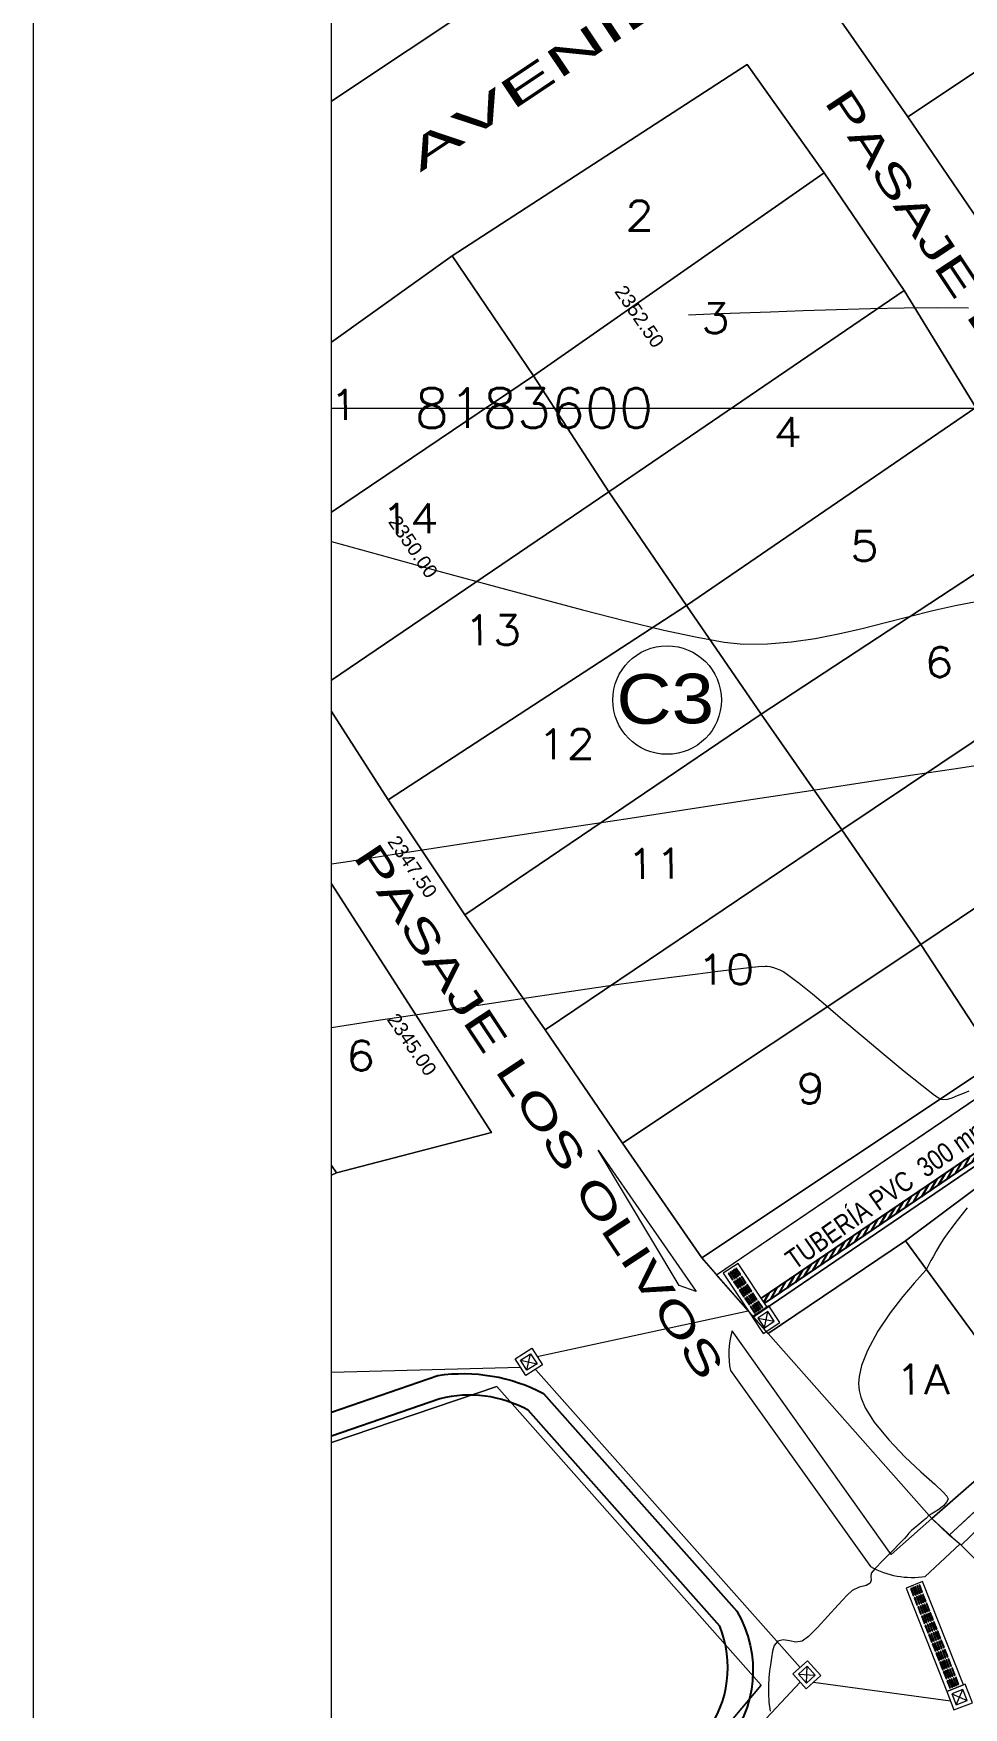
# Model space of a CAD drawing. Header units: millimetres. Extents: x 1977 to 2307, y 1030 to 1272.
# Drawn here: x 1976.8 to 2023.6, y 1126 to 1210.3 of the extents above; entities that cross this region are included whole.
import ezdxf
from ezdxf.enums import TextEntityAlignment as Align

# ---------------------------------------------------------------- set-up
doc = ezdxf.new("R2010")
doc.units = ezdxf.units.MM
doc.linetypes.add('ACAD_ISO10W100', pattern=[18, 12, -3, 0, -3])
doc.layers.get('DEFPOINTS').update_dxf_attribs({"lineweight": 5})
for name, color, linetype, lineweight in [('AREA-DEPORTIVA', 135, 'Continuous', 5), ('CALLES', 143, 'Continuous', 15), ('CONT-MJR', 201, 'Continuous', 18), ('COORDENADAS', 8, 'Continuous', 5), ('CUADRICULA', 12, 'Continuous', 5), ('MANZANAS', 152, 'Continuous', 20), ('REDONDITO-MANZANA', 143, 'Continuous', 9), ('TEXTOCALLE', 143, 'Continuous', 5), ('textura arboles', 56, 'Continuous', 20), ('veredas exist', 4, 'Continuous', 50), ('VIVIENDA', 103, 'Continuous', 13)]:
    doc.layers.add(name, color=color, linetype=linetype, lineweight=lineweight)
doc.styles.add('ARIAL-N', font='arial.ttf')
doc.styles.add('ROMAND', font='arial.ttf')
doc.styles.add('ROMANS', font='romans', dxfattribs={"height": 1})
doc.styles.get("Standard").update_dxf_attribs({"font": 'arial.ttf'})

# ---------------------------------------------------------------- blocks, each defined once
blk = doc.blocks.new('caja')
at = {"layer": 'textura arboles', "color": 30}
for p, q in [((222823.463, 8167427.918), (222824.063, 8167427.318)), ((222824.063, 8167427.918), (222823.463, 8167427.318))]:
    blk.add_line(p, q, dxfattribs=at)
for points in [[(222823.263, 8167428.118), (222824.263, 8167428.118), (222824.263, 8167427.118), (222823.263, 8167427.118)], [(222823.463, 8167427.918), (222824.063, 8167427.918), (222824.063, 8167427.318), (222823.463, 8167427.318)]]:
    blk.add_lwpolyline(points, close=True, dxfattribs=at)

msp = doc.modelspace()

# ---------------------------------------------------------------- hatches: boundary and pattern name
at = {"linetype": 'Continuous', "lineweight": 25}
h = msp.add_hatch(dxfattribs=at)
h.set_pattern_fill('LINE', color=1, scale=0.07, angle=60, style=0)
h.set_pattern_definition([(60, (-234533.31379, -8175635.17372), (-0.192474145991, 0.111125), [])])
h.paths.add_polyline_path([(2041.198, 1165.478), (2041.365, 1165.228), (2013.639, 1146.36), (2013.472, 1146.609)])

# ---------------------------------------------------------------- linework, layer by layer
at = {"color": 1, "linetype": 'Continuous', "lineweight": 25}
for p, q in [((2013.471, 1146.609), (2041.198, 1165.478)), ((2013.64, 1146.361), (2041.367, 1165.23))]:
    msp.add_line(p, q, dxfattribs=at)
at = {"color": 1, "linetype": 'ACAD_ISO10W100', "lineweight": 25, "const_width": 0.01}
msp.add_lwpolyline([(2041.198, 1165.478), (2041.365, 1165.228), (2013.639, 1146.36), (2013.472, 1146.609), (2041.198, 1165.478)], dxfattribs=at)
at = {"layer": 'AREA-DEPORTIVA'}
msp.add_line((2022.926, 1134.674), (2049.747, 1159.499), dxfattribs=at)
at = {"layer": 'AREA-DEPORTIVA', "color": 64}
for p, q in [((2013.82, 1144.83), (2010.469, 1148.65)), ((2002.185, 1143.673, -9.192), (2012.807, 1145.985)), ((1991.823, 1142.894, -7.47), (2001.341, 1143.136, -9.192)), ((2002.116, 1143.006, -9.192), (2015.424, 1128.011, -9.192)), ((2021.593, 1132.336), (2020.755, 1132.007)), ((2021.593, 1132.336), (2020.755, 1132.007)), ((2003.138, 1114.121), (2015.419, 1127.271)), ((2016.094, 1127.269, -9.192), (2022.988, 1126.331))]:
    msp.add_line(p, q, dxfattribs=at)
at = {"layer": 'AREA-DEPORTIVA', "color": 5}
for points in [[(1991.823, 1256.975), (2291.823, 1256.975), (2291.823, 1045.215), (1991.823, 1045.215)], [(2080.161, 1188.45), (2049.747, 1159.499), (2023.539, 1134.161), (2027.721, 1130.02), (2134.274, 1235.049), (2131.474, 1239.029)]]:
    msp.add_lwpolyline(points, close=True, dxfattribs=at)
at = {"layer": 'AREA-DEPORTIVA', "color": 7}
msp.add_lwpolyline([(1991.823, 1256.975), (2177.603, 1256.975), (2177.603, 1107.544), (1991.823, 1107.544)], close=True, dxfattribs=at)
at = {"layer": 'AREA-DEPORTIVA', "color": 5}
msp.add_lwpolyline([(2011.218, 1147.796), (2040.741, 1167.877), (2123.094, 1250.7), (2124.807, 1248.486), (2042.465, 1165.674), (2013.073, 1145.681), (2011.218, 1147.796)], dxfattribs=at)
at = {"layer": 'AREA-DEPORTIVA', "color": 64}
for points in [[(2071.924, 1195.301), (2072.804, 1194.526), (2062.47, 1184.342), (2051.354, 1173.047), (2040.068, 1162.428), (2029.242, 1155.873), (2020.725, 1149.506), (2013.82, 1144.83), (2013.073, 1145.681), (2042.465, 1165.674), (2071.924, 1195.301)], [(2022.926, 1134.674), (2049.747, 1159.499), (2080.161, 1188.45), (2079.33, 1189.355), (2067.651, 1178.589), (2056.126, 1167.778), (2045.347, 1156.697), (2036.224, 1148.127), (2027.492, 1140.268), (2022.062, 1135.507), (2022.926, 1134.674)], [(2040.704, 1167.84), (2040.232, 1168.523), (2025.353, 1158.555), (2010.469, 1148.65), (2011.218, 1147.796), (2040.704, 1167.84)], [(2022.926, 1134.674), (2049.747, 1159.499), (2023.539, 1134.161), (2022.926, 1134.674)], [(2012.019, 1147.523), (2012.06, 1147.551), (2011.838, 1147.883), (2011.796, 1147.855), (2012.019, 1147.523)], [(2012.019, 1147.523), (2012.06, 1147.551), (2011.838, 1147.883), (2011.796, 1147.855), (2012.019, 1147.523)], [(2012.112, 1147.585), (2012.154, 1147.613), (2011.932, 1147.946), (2011.89, 1147.918), (2012.112, 1147.585)], [(2012.112, 1147.585), (2012.154, 1147.613), (2011.932, 1147.946), (2011.89, 1147.918), (2012.112, 1147.585)], [(2012.206, 1147.648), (2012.247, 1147.676), (2012.025, 1148.008), (2011.983, 1147.98), (2012.206, 1147.648)], [(2012.206, 1147.648), (2012.247, 1147.676), (2012.025, 1148.008), (2011.983, 1147.98), (2012.206, 1147.648)], [(2012.297, 1147.107), (2012.338, 1147.135), (2012.116, 1147.467), (2012.074, 1147.44), (2012.297, 1147.107)], [(2012.297, 1147.107), (2012.338, 1147.135), (2012.116, 1147.467), (2012.074, 1147.44), (2012.297, 1147.107)], [(2012.299, 1147.71), (2012.341, 1147.738), (2012.119, 1148.071), (2012.077, 1148.043), (2012.299, 1147.71)], [(2012.299, 1147.71), (2012.341, 1147.738), (2012.119, 1148.071), (2012.077, 1148.043), (2012.299, 1147.71)], [(2012.39, 1147.17), (2012.432, 1147.197), (2012.209, 1147.53), (2012.168, 1147.502), (2012.39, 1147.17)], [(2012.39, 1147.17), (2012.432, 1147.197), (2012.209, 1147.53), (2012.168, 1147.502), (2012.39, 1147.17)], [(2012.393, 1147.773), (2012.434, 1147.801), (2012.212, 1148.133), (2012.171, 1148.105), (2012.393, 1147.773)], [(2012.393, 1147.773), (2012.434, 1147.801), (2012.212, 1148.133), (2012.171, 1148.105), (2012.393, 1147.773)], [(2012.484, 1147.232), (2012.525, 1147.26), (2012.303, 1147.593), (2012.261, 1147.565), (2012.484, 1147.232)], [(2012.484, 1147.232), (2012.525, 1147.26), (2012.303, 1147.593), (2012.261, 1147.565), (2012.484, 1147.232)], [(2012.577, 1147.295), (2012.619, 1147.323), (2012.396, 1147.655), (2012.355, 1147.627), (2012.577, 1147.295)], [(2012.577, 1147.295), (2012.619, 1147.323), (2012.396, 1147.655), (2012.355, 1147.627), (2012.577, 1147.295)], [(2012.671, 1147.357), (2012.712, 1147.385), (2012.49, 1147.718), (2012.448, 1147.69), (2012.671, 1147.357)], [(2012.671, 1147.357), (2012.712, 1147.385), (2012.49, 1147.718), (2012.448, 1147.69), (2012.671, 1147.357)], [(2012.575, 1146.691), (2012.616, 1146.719), (2012.394, 1147.052), (2012.352, 1147.024), (2012.575, 1146.691)], [(2012.575, 1146.691), (2012.616, 1146.719), (2012.394, 1147.052), (2012.352, 1147.024), (2012.575, 1146.691)], [(2012.668, 1146.754), (2012.71, 1146.782), (2012.487, 1147.114), (2012.446, 1147.087), (2012.668, 1146.754)], [(2012.668, 1146.754), (2012.71, 1146.782), (2012.487, 1147.114), (2012.446, 1147.087), (2012.668, 1146.754)], [(2012.762, 1146.817), (2012.803, 1146.844), (2012.581, 1147.177), (2012.539, 1147.149), (2012.762, 1146.817)], [(2012.762, 1146.817), (2012.803, 1146.844), (2012.581, 1147.177), (2012.539, 1147.149), (2012.762, 1146.817)], [(2012.852, 1146.276), (2012.894, 1146.304), (2012.672, 1146.636), (2012.63, 1146.608), (2012.852, 1146.276)], [(2012.852, 1146.276), (2012.894, 1146.304), (2012.672, 1146.636), (2012.63, 1146.608), (2012.852, 1146.276)], [(2012.855, 1146.879), (2012.897, 1146.907), (2012.674, 1147.239), (2012.633, 1147.212), (2012.855, 1146.879)], [(2012.855, 1146.879), (2012.897, 1146.907), (2012.674, 1147.239), (2012.633, 1147.212), (2012.855, 1146.879)], [(2012.946, 1146.338), (2012.988, 1146.366), (2012.765, 1146.699), (2012.724, 1146.671), (2012.946, 1146.338)], [(2012.946, 1146.338), (2012.988, 1146.366), (2012.765, 1146.699), (2012.724, 1146.671), (2012.946, 1146.338)], [(2012.949, 1146.942), (2012.99, 1146.969), (2012.768, 1147.302), (2012.726, 1147.274), (2012.949, 1146.942)], [(2012.949, 1146.942), (2012.99, 1146.969), (2012.768, 1147.302), (2012.726, 1147.274), (2012.949, 1146.942)], [(2013.04, 1146.401), (2013.081, 1146.429), (2012.859, 1146.761), (2012.817, 1146.733), (2013.04, 1146.401)], [(2013.04, 1146.401), (2013.081, 1146.429), (2012.859, 1146.761), (2012.817, 1146.733), (2013.04, 1146.401)], [(2013.133, 1146.463), (2013.175, 1146.491), (2012.952, 1146.824), (2012.911, 1146.796), (2013.133, 1146.463)], [(2013.133, 1146.463), (2013.175, 1146.491), (2012.952, 1146.824), (2012.911, 1146.796), (2013.133, 1146.463)], [(2013.227, 1146.526), (2013.268, 1146.554), (2013.046, 1146.886), (2013.004, 1146.858), (2013.227, 1146.526)], [(2013.227, 1146.526), (2013.268, 1146.554), (2013.046, 1146.886), (2013.004, 1146.858), (2013.227, 1146.526)], [(2013.13, 1145.86), (2013.172, 1145.888), (2012.95, 1146.22), (2012.908, 1146.193), (2013.13, 1145.86)], [(2013.13, 1145.86), (2013.172, 1145.888), (2012.95, 1146.22), (2012.908, 1146.193), (2013.13, 1145.86)], [(2013.224, 1145.923), (2013.265, 1145.95), (2013.043, 1146.283), (2013.002, 1146.255), (2013.224, 1145.923)], [(2013.224, 1145.923), (2013.265, 1145.95), (2013.043, 1146.283), (2013.002, 1146.255), (2013.224, 1145.923)], [(2013.317, 1145.985), (2013.359, 1146.013), (2013.137, 1146.346), (2013.095, 1146.318), (2013.317, 1145.985)], [(2013.317, 1145.985), (2013.359, 1146.013), (2013.137, 1146.346), (2013.095, 1146.318), (2013.317, 1145.985)], [(2013.411, 1146.048), (2013.453, 1146.076), (2013.23, 1146.408), (2013.189, 1146.38), (2013.411, 1146.048)], [(2013.411, 1146.048), (2013.453, 1146.076), (2013.23, 1146.408), (2013.189, 1146.38), (2013.411, 1146.048)], [(2013.504, 1146.11), (2013.546, 1146.138), (2013.324, 1146.471), (2013.282, 1146.443), (2013.504, 1146.11)], [(2013.504, 1146.11), (2013.546, 1146.138), (2013.324, 1146.471), (2013.282, 1146.443), (2013.504, 1146.11)], [(2021.443, 1132.17), (2021.397, 1132.152), (2021.543, 1131.78), (2021.59, 1131.798), (2021.443, 1132.17)], [(2021.443, 1132.17), (2021.397, 1132.152), (2021.543, 1131.78), (2021.59, 1131.798), (2021.443, 1132.17)], [(2021.024, 1132.005), (2020.978, 1131.987), (2021.124, 1131.615), (2021.171, 1131.633), (2021.024, 1132.005)], [(2021.024, 1132.005), (2020.978, 1131.987), (2021.124, 1131.615), (2021.171, 1131.633), (2021.024, 1132.005)], [(2021.129, 1132.047), (2021.083, 1132.028), (2021.229, 1131.656), (2021.276, 1131.674), (2021.129, 1132.047)], [(2021.129, 1132.047), (2021.083, 1132.028), (2021.229, 1131.656), (2021.276, 1131.674), (2021.129, 1132.047)], [(2021.207, 1131.54), (2021.161, 1131.522), (2021.307, 1131.15), (2021.354, 1131.168), (2021.207, 1131.54)], [(2021.207, 1131.54), (2021.161, 1131.522), (2021.307, 1131.15), (2021.354, 1131.168), (2021.207, 1131.54)], [(2021.234, 1132.088), (2021.187, 1132.069), (2021.334, 1131.697), (2021.38, 1131.715), (2021.234, 1132.088)], [(2021.234, 1132.088), (2021.187, 1132.069), (2021.334, 1131.697), (2021.38, 1131.715), (2021.234, 1132.088)], [(2021.312, 1131.581), (2021.266, 1131.563), (2021.412, 1131.191), (2021.459, 1131.209), (2021.312, 1131.581)], [(2021.312, 1131.581), (2021.266, 1131.563), (2021.412, 1131.191), (2021.459, 1131.209), (2021.312, 1131.581)], [(2021.339, 1132.129), (2021.292, 1132.111), (2021.438, 1131.738), (2021.485, 1131.757), (2021.339, 1132.129)], [(2021.339, 1132.129), (2021.292, 1132.111), (2021.438, 1131.738), (2021.485, 1131.757), (2021.339, 1132.129)], [(2021.417, 1131.622), (2021.37, 1131.604), (2021.517, 1131.232), (2021.563, 1131.25), (2021.417, 1131.622)], [(2021.417, 1131.622), (2021.37, 1131.604), (2021.517, 1131.232), (2021.563, 1131.25), (2021.417, 1131.622)], [(2021.522, 1131.664), (2021.475, 1131.645), (2021.621, 1131.273), (2021.668, 1131.291), (2021.522, 1131.664)], [(2021.522, 1131.664), (2021.475, 1131.645), (2021.621, 1131.273), (2021.668, 1131.291), (2021.522, 1131.664)], [(2021.626, 1131.705), (2021.58, 1131.686), (2021.726, 1131.314), (2021.773, 1131.333), (2021.626, 1131.705)], [(2021.626, 1131.705), (2021.58, 1131.686), (2021.726, 1131.314), (2021.773, 1131.333), (2021.626, 1131.705)], [(2021.49, 1130.684), (2021.537, 1130.703), (2021.39, 1131.075), (2021.344, 1131.056), (2021.49, 1130.684)], [(2021.49, 1130.684), (2021.537, 1130.703), (2021.39, 1131.075), (2021.344, 1131.056), (2021.49, 1130.684)], [(2021.595, 1130.725), (2021.642, 1130.744), (2021.495, 1131.116), (2021.449, 1131.098), (2021.595, 1130.725)], [(2021.595, 1130.725), (2021.642, 1130.744), (2021.495, 1131.116), (2021.449, 1131.098), (2021.595, 1130.725)], [(2021.673, 1130.219), (2021.72, 1130.237), (2021.573, 1130.609), (2021.527, 1130.591), (2021.673, 1130.219)], [(2021.673, 1130.219), (2021.72, 1130.237), (2021.573, 1130.609), (2021.527, 1130.591), (2021.673, 1130.219)], [(2021.7, 1130.767), (2021.746, 1130.785), (2021.6, 1131.157), (2021.553, 1131.139), (2021.7, 1130.767)], [(2021.7, 1130.767), (2021.746, 1130.785), (2021.6, 1131.157), (2021.553, 1131.139), (2021.7, 1130.767)], [(2021.778, 1130.26), (2021.824, 1130.278), (2021.678, 1130.651), (2021.632, 1130.632), (2021.778, 1130.26)], [(2021.778, 1130.26), (2021.824, 1130.278), (2021.678, 1130.651), (2021.632, 1130.632), (2021.778, 1130.26)], [(2021.804, 1130.808), (2021.851, 1130.826), (2021.704, 1131.198), (2021.658, 1131.18), (2021.804, 1130.808)], [(2021.804, 1130.808), (2021.851, 1130.826), (2021.704, 1131.198), (2021.658, 1131.18), (2021.804, 1130.808)], [(2021.883, 1130.301), (2021.929, 1130.32), (2021.783, 1130.692), (2021.736, 1130.673), (2021.883, 1130.301)], [(2021.883, 1130.301), (2021.929, 1130.32), (2021.783, 1130.692), (2021.736, 1130.673), (2021.883, 1130.301)], [(2021.909, 1130.849), (2021.956, 1130.867), (2021.809, 1131.239), (2021.763, 1131.221), (2021.909, 1130.849)], [(2021.909, 1130.849), (2021.956, 1130.867), (2021.809, 1131.239), (2021.763, 1131.221), (2021.909, 1130.849)], [(2021.987, 1130.342), (2022.034, 1130.361), (2021.887, 1130.733), (2021.841, 1130.715), (2021.987, 1130.342)], [(2021.987, 1130.342), (2022.034, 1130.361), (2021.887, 1130.733), (2021.841, 1130.715), (2021.987, 1130.342)], [(2022.092, 1130.384), (2022.139, 1130.402), (2021.992, 1130.774), (2021.946, 1130.756), (2022.092, 1130.384)], [(2022.092, 1130.384), (2022.139, 1130.402), (2021.992, 1130.774), (2021.946, 1130.756), (2022.092, 1130.384)], [(2021.856, 1129.754), (2021.903, 1129.772), (2021.756, 1130.144), (2021.71, 1130.126), (2021.856, 1129.754)], [(2021.856, 1129.754), (2021.903, 1129.772), (2021.756, 1130.144), (2021.71, 1130.126), (2021.856, 1129.754)], [(2021.961, 1129.795), (2022.007, 1129.813), (2021.861, 1130.185), (2021.815, 1130.167), (2021.961, 1129.795)], [(2021.961, 1129.795), (2022.007, 1129.813), (2021.861, 1130.185), (2021.815, 1130.167), (2021.961, 1129.795)], [(2022.039, 1129.288), (2022.086, 1129.307), (2021.939, 1129.679), (2021.893, 1129.661), (2022.039, 1129.288)], [(2022.039, 1129.288), (2022.086, 1129.307), (2021.939, 1129.679), (2021.893, 1129.661), (2022.039, 1129.288)], [(2022.066, 1129.836), (2022.112, 1129.854), (2021.966, 1130.226), (2021.919, 1130.208), (2022.066, 1129.836)], [(2022.066, 1129.836), (2022.112, 1129.854), (2021.966, 1130.226), (2021.919, 1130.208), (2022.066, 1129.836)], [(2022.144, 1129.329), (2022.19, 1129.348), (2022.044, 1129.72), (2021.998, 1129.702), (2022.144, 1129.329)], [(2022.144, 1129.329), (2022.19, 1129.348), (2022.044, 1129.72), (2021.998, 1129.702), (2022.144, 1129.329)], [(2022.17, 1129.877), (2022.217, 1129.895), (2022.07, 1130.268), (2022.024, 1130.249), (2022.17, 1129.877)], [(2022.17, 1129.877), (2022.217, 1129.895), (2022.07, 1130.268), (2022.024, 1130.249), (2022.17, 1129.877)], [(2022.249, 1129.371), (2022.295, 1129.389), (2022.149, 1129.761), (2022.102, 1129.743), (2022.249, 1129.371)], [(2022.249, 1129.371), (2022.295, 1129.389), (2022.149, 1129.761), (2022.102, 1129.743), (2022.249, 1129.371)], [(2022.275, 1129.918), (2022.322, 1129.937), (2022.175, 1130.309), (2022.129, 1130.291), (2022.275, 1129.918)], [(2022.275, 1129.918), (2022.322, 1129.937), (2022.175, 1130.309), (2022.129, 1130.291), (2022.275, 1129.918)], [(2022.353, 1129.412), (2022.4, 1129.43), (2022.253, 1129.802), (2022.207, 1129.784), (2022.353, 1129.412)], [(2022.353, 1129.412), (2022.4, 1129.43), (2022.253, 1129.802), (2022.207, 1129.784), (2022.353, 1129.412)], [(2022.458, 1129.453), (2022.505, 1129.471), (2022.358, 1129.844), (2022.312, 1129.825), (2022.458, 1129.453)], [(2022.458, 1129.453), (2022.505, 1129.471), (2022.358, 1129.844), (2022.312, 1129.825), (2022.458, 1129.453)], [(2022.222, 1128.823), (2022.269, 1128.841), (2022.122, 1129.214), (2022.076, 1129.195), (2022.222, 1128.823)], [(2022.222, 1128.823), (2022.269, 1128.841), (2022.122, 1129.214), (2022.076, 1129.195), (2022.222, 1128.823)], [(2022.327, 1128.864), (2022.373, 1128.882), (2022.227, 1129.255), (2022.181, 1129.236), (2022.327, 1128.864)], [(2022.327, 1128.864), (2022.373, 1128.882), (2022.227, 1129.255), (2022.181, 1129.236), (2022.327, 1128.864)], [(2022.432, 1128.905), (2022.478, 1128.924), (2022.332, 1129.296), (2022.285, 1129.278), (2022.432, 1128.905)], [(2022.432, 1128.905), (2022.478, 1128.924), (2022.332, 1129.296), (2022.285, 1129.278), (2022.432, 1128.905)], [(2022.51, 1128.399), (2022.556, 1128.417), (2022.41, 1128.789), (2022.364, 1128.771), (2022.51, 1128.399)], [(2022.51, 1128.399), (2022.556, 1128.417), (2022.41, 1128.789), (2022.364, 1128.771), (2022.51, 1128.399)], [(2022.536, 1128.946), (2022.583, 1128.965), (2022.436, 1129.337), (2022.39, 1129.319), (2022.536, 1128.946)], [(2022.536, 1128.946), (2022.583, 1128.965), (2022.436, 1129.337), (2022.39, 1129.319), (2022.536, 1128.946)], [(2022.615, 1128.44), (2022.661, 1128.458), (2022.515, 1128.831), (2022.468, 1128.812), (2022.615, 1128.44)], [(2022.615, 1128.44), (2022.661, 1128.458), (2022.515, 1128.831), (2022.468, 1128.812), (2022.615, 1128.44)], [(2022.641, 1128.988), (2022.688, 1129.006), (2022.541, 1129.378), (2022.495, 1129.36), (2022.641, 1128.988)], [(2022.641, 1128.988), (2022.688, 1129.006), (2022.541, 1129.378), (2022.495, 1129.36), (2022.641, 1128.988)], [(2022.719, 1128.481), (2022.766, 1128.499), (2022.619, 1128.872), (2022.573, 1128.853), (2022.719, 1128.481)], [(2022.719, 1128.481), (2022.766, 1128.499), (2022.619, 1128.872), (2022.573, 1128.853), (2022.719, 1128.481)], [(2022.824, 1128.522), (2022.871, 1128.541), (2022.724, 1128.913), (2022.678, 1128.895), (2022.824, 1128.522)], [(2022.824, 1128.522), (2022.871, 1128.541), (2022.724, 1128.913), (2022.678, 1128.895), (2022.824, 1128.522)], [(2022.405, 1128.358), (2022.452, 1128.376), (2022.305, 1128.748), (2022.259, 1128.73), (2022.405, 1128.358)], [(2022.405, 1128.358), (2022.452, 1128.376), (2022.305, 1128.748), (2022.259, 1128.73), (2022.405, 1128.358)], [(2022.588, 1127.892), (2022.635, 1127.911), (2022.488, 1128.283), (2022.442, 1128.265), (2022.588, 1127.892)], [(2022.588, 1127.892), (2022.635, 1127.911), (2022.488, 1128.283), (2022.442, 1128.265), (2022.588, 1127.892)], [(2022.693, 1127.934), (2022.739, 1127.952), (2022.593, 1128.324), (2022.547, 1128.306), (2022.693, 1127.934)], [(2022.693, 1127.934), (2022.739, 1127.952), (2022.593, 1128.324), (2022.547, 1128.306), (2022.693, 1127.934)], [(2022.798, 1127.975), (2022.844, 1127.993), (2022.698, 1128.365), (2022.651, 1128.347), (2022.798, 1127.975)], [(2022.798, 1127.975), (2022.844, 1127.993), (2022.698, 1128.365), (2022.651, 1128.347), (2022.798, 1127.975)], [(2022.902, 1128.016), (2022.949, 1128.034), (2022.802, 1128.406), (2022.756, 1128.388), (2022.902, 1128.016)], [(2022.902, 1128.016), (2022.949, 1128.034), (2022.802, 1128.406), (2022.756, 1128.388), (2022.902, 1128.016)], [(2023.007, 1128.057), (2023.054, 1128.075), (2022.907, 1128.448), (2022.861, 1128.429), (2023.007, 1128.057)], [(2023.007, 1128.057), (2023.054, 1128.075), (2022.907, 1128.448), (2022.861, 1128.429), (2023.007, 1128.057)], [(2023.085, 1127.551), (2023.132, 1127.569), (2022.985, 1127.941), (2022.939, 1127.923), (2023.085, 1127.551)], [(2023.085, 1127.551), (2023.132, 1127.569), (2022.985, 1127.941), (2022.939, 1127.923), (2023.085, 1127.551)], [(2023.19, 1127.592), (2023.237, 1127.61), (2023.09, 1127.982), (2023.044, 1127.964), (2023.19, 1127.592)], [(2023.19, 1127.592), (2023.237, 1127.61), (2023.09, 1127.982), (2023.044, 1127.964), (2023.19, 1127.592)], [(2022.771, 1127.427), (2022.818, 1127.445), (2022.671, 1127.818), (2022.625, 1127.799), (2022.771, 1127.427)], [(2022.771, 1127.427), (2022.818, 1127.445), (2022.671, 1127.818), (2022.625, 1127.799), (2022.771, 1127.427)], [(2022.876, 1127.468), (2022.922, 1127.487), (2022.776, 1127.859), (2022.73, 1127.84), (2022.876, 1127.468)], [(2022.876, 1127.468), (2022.922, 1127.487), (2022.776, 1127.859), (2022.73, 1127.84), (2022.876, 1127.468)], [(2022.954, 1126.962), (2023.001, 1126.98), (2022.854, 1127.352), (2022.808, 1127.334), (2022.954, 1126.962)], [(2022.954, 1126.962), (2023.001, 1126.98), (2022.854, 1127.352), (2022.808, 1127.334), (2022.954, 1126.962)], [(2022.981, 1127.509), (2023.027, 1127.528), (2022.881, 1127.9), (2022.834, 1127.882), (2022.981, 1127.509)], [(2022.981, 1127.509), (2023.027, 1127.528), (2022.881, 1127.9), (2022.834, 1127.882), (2022.981, 1127.509)], [(2023.059, 1127.003), (2023.105, 1127.021), (2022.959, 1127.393), (2022.913, 1127.375), (2023.059, 1127.003)], [(2023.059, 1127.003), (2023.105, 1127.021), (2022.959, 1127.393), (2022.913, 1127.375), (2023.059, 1127.003)], [(2023.164, 1127.044), (2023.21, 1127.062), (2023.064, 1127.435), (2023.017, 1127.416), (2023.164, 1127.044)], [(2023.164, 1127.044), (2023.21, 1127.062), (2023.064, 1127.435), (2023.017, 1127.416), (2023.164, 1127.044)], [(2023.268, 1127.085), (2023.315, 1127.104), (2023.168, 1127.476), (2023.122, 1127.458), (2023.268, 1127.085)], [(2023.268, 1127.085), (2023.315, 1127.104), (2023.168, 1127.476), (2023.122, 1127.458), (2023.268, 1127.085)], [(2023.373, 1127.126), (2023.42, 1127.145), (2023.273, 1127.517), (2023.227, 1127.499), (2023.373, 1127.126)], [(2023.373, 1127.126), (2023.42, 1127.145), (2023.273, 1127.517), (2023.227, 1127.499), (2023.373, 1127.126)]]:
    msp.add_lwpolyline(points, dxfattribs=at)
for points in [[(2011.547, 1147.869), (2013.02, 1145.666), (2013.768, 1146.166), (2012.296, 1148.37)], [(2020.755, 1132.007), (2022.805, 1126.795), (2023.642, 1127.125), (2021.593, 1132.336)]]:
    msp.add_lwpolyline(points, close=True, dxfattribs=at)
at = {"layer": 'AREA-DEPORTIVA'}
msp.add_lwpolyline([(1996.17, 1107.544), (1998.944, 1109.835), (2013.462, 1127.117), (2000.155, 1142.169), (1991.823, 1139.344)], dxfattribs=at)
at = {"layer": 'CONT-MJR', "flags": 128}
for points, elevation in [([(2009.797, 1196.176), (2010.935, 1196.214), (2012.381, 1196.269), (2013.938, 1196.328), (2015.576, 1196.388), (2017.263, 1196.445), (2018.971, 1196.492), (2020.668, 1196.525), (2022.324, 1196.539), (2023.909, 1196.53)], 2352.5), ([(1991.823, 1184.751), (1992.32, 1184.615), (1994.753, 1183.944), (1997.238, 1183.259), (1999.722, 1182.577), (2002.15, 1181.92), (2004.47, 1181.306), (2006.627, 1180.755), (2008.569, 1180.288), (2010.242, 1179.923), (2011.591, 1179.68), (2012.565, 1179.578), (2013.783, 1179.59), (2014.986, 1179.691), (2016.178, 1179.866), (2017.362, 1180.097), (2018.544, 1180.369), (2019.726, 1180.666), (2020.914, 1180.971), (2022.111, 1181.269), (2023.322, 1181.542), (2024.551, 1181.776)], 2350), ([(1991.823, 1168.501), (1992.529, 1168.61), (1994.984, 1168.988), (1997.715, 1169.408), (2000.65, 1169.859), (2003.721, 1170.33), (2006.859, 1170.81), (2009.992, 1171.289), (2013.051, 1171.757), (2015.968, 1172.202), (2018.671, 1172.614), (2021.092, 1172.982), (2023.159, 1173.296), (2024.805, 1173.545)], 2347.5), ([(1991.823, 1160.263), (1993.952, 1160.586), (1996.593, 1160.984), (1999.11, 1161.363), (2001.427, 1161.71), (2003.467, 1162.015), (2005.155, 1162.265), (2006.413, 1162.45), (2007.165, 1162.558), (2008.161, 1162.693), (2009.218, 1162.83), (2010.276, 1162.964), (2011.274, 1163.087), (2012.155, 1163.193), (2012.859, 1163.277), (2013.326, 1163.332), (2013.496, 1163.352), (2013.577, 1163.334), (2013.659, 1163.34), (2013.767, 1163.345), (2013.897, 1163.329), (2014.082, 1163.287), (2014.224, 1163.236), (2014.403, 1163.157), (2014.596, 1163.054), (2014.79, 1162.925), (2015.062, 1162.726), (2015.379, 1162.485), (2015.71, 1162.228), (2016.046, 1161.949), (2016.699, 1161.395), (2017.58, 1160.648), (2018.596, 1159.787), (2019.657, 1158.895), (2020.67, 1158.053), (2021.545, 1157.343), (2022.189, 1156.846), (2022.512, 1156.642), (2022.802, 1156.636), (2023.08, 1156.714), (2023.349, 1156.827), (2023.614, 1156.928), (2023.93, 1157.064)], 2345), ([(2023.827, 1151.169), (2023.332, 1150.523), (2022.917, 1149.973), (2022.665, 1149.625), (2022.457, 1149.297), (2022.27, 1148.977), (2022.118, 1148.703), (2022.013, 1148.512), (2021.924, 1148.352), (2021.849, 1148.211), (2021.762, 1148.051), (2021.58, 1147.836), (2021.165, 1147.366), (2020.6, 1146.692), (2019.965, 1145.869), (2019.344, 1144.949), (2018.818, 1143.986), (2018.519, 1143.219), (2018.395, 1142.665), (2018.369, 1142.312), (2018.376, 1142.141), (2018.396, 1141.971), (2018.482, 1141.625), (2018.707, 1141.091), (2019.156, 1140.368), (2019.884, 1139.474), (2020.702, 1138.627), (2021.51, 1137.867), (2022.209, 1137.235), (2022.62, 1136.847), (2022.81, 1136.638), (2022.867, 1136.543), (2022.872, 1136.51), (2022.86, 1136.452), (2022.801, 1136.334), (2022.643, 1136.157), (2022.363, 1135.939), (2022.026, 1135.731), (2021.868, 1135.641), (2021.829, 1135.584), (2021.789, 1135.527), (2021.62, 1135.393), (2021.292, 1135.132), (2021.031, 1134.91), (2020.904, 1134.774), (2020.802, 1134.647), (2020.682, 1134.505), (2020.461, 1134.279), (2020.054, 1133.871), (2019.59, 1133.4), (2019.198, 1132.988), (2019.007, 1132.755), (2018.98, 1132.578), (2018.996, 1132.405), (2018.953, 1132.252), (2018.741, 1132.143), (2018.395, 1132.044), (2018.039, 1131.884), (2017.771, 1131.632), (2017.34, 1131.164), (2016.823, 1130.59), (2016.298, 1130.019), (2015.843, 1129.561), (2015.534, 1129.325), (2015.211, 1129.285), (2014.882, 1129.349), (2014.572, 1129.402), (2014.304, 1129.329), (2014.123, 1129.113), (2014.03, 1128.829), (2013.98, 1128.498), (2013.931, 1128.14), (2013.885, 1127.829), (2013.852, 1127.483), (2013.834, 1127.104), (2013.833, 1126.695), (2013.852, 1126.26), (2013.921, 1125.797)], 2345)]:
    msp.add_lwpolyline(points, dxfattribs=dict(at, elevation=elevation))
at = {"layer": 'CUADRICULA', "ltscale": 20}
msp.add_lwpolyline([(1991.823, 1191.472), (2177.603, 1191.472)], dxfattribs=at)
at = {"layer": 'DEFPOINTS'}
msp.add_lwpolyline([(1976.823, 1271.975), (2306.823, 1271.975), (2306.823, 1030.215), (1976.823, 1030.215)], close=True, dxfattribs=at)
at = {"layer": 'MANZANAS'}
for points in [[(1998.396, 1256.975), (2002.829, 1250.621), (2008.554, 1242.416), (2014.089, 1234.164), (2019.688, 1225.887), (2003.358, 1214.633), (1991.823, 1206.937)], [(1991.823, 1194.795), (1997.902, 1199.149), (2012.764, 1208.787), (2016.638, 1203.327), (2020.665, 1197.4), (2024.276, 1191.508), (2028.343, 1185.819), (2032.273, 1180.12), (2036.263, 1174.37), (2040.232, 1168.523), (2025.353, 1158.555), (2010.469, 1148.65), (2006.474, 1154.429), (2002.587, 1160.132), (1998.54, 1165.934), (1994.688, 1171.737), (1991.823, 1176.187)], [(1991.823, 1167.492), (1999.88, 1154.97), (1992.079, 1152.925), (1991.823, 1152.819)], [(1991.823, 1139.344), (2000.155, 1142.169), (2013.462, 1127.117), (1998.944, 1109.835), (1996.17, 1107.544)]]:
    msp.add_lwpolyline(points, dxfattribs=at)
for points in [[(2046.563, 1232.068), (2050.229, 1226.103), (2054.33, 1220.376), (2058.461, 1214.633), (2062.314, 1208.818), (2066.391, 1203.14), (2069.519, 1198.367), (2056.14, 1186.09), (2043.431, 1172.904), (2036.527, 1182.915), (2032.45, 1188.713), (2028.652, 1194.502), (2024.88, 1200.234), (2020.843, 1206.144), (2016.77, 1211.991), (2031.577, 1221.754)], [(2079.33, 1189.355), (2067.651, 1178.589), (2056.126, 1167.778), (2045.347, 1156.697), (2036.224, 1148.127), (2027.492, 1140.268), (2022.062, 1135.507), (2013.82, 1144.83), (2020.725, 1149.506), (2029.242, 1155.873), (2040.068, 1162.428), (2046.806, 1168.467), (2051.354, 1173.047), (2062.47, 1184.342), (2072.804, 1194.526)]]:
    msp.add_lwpolyline(points, close=True, dxfattribs=at)
at = {"layer": 'REDONDITO-MANZANA'}
msp.add_circle((2008.725, 1176.759), 2.735, dxfattribs=at)
at = {"layer": 'veredas exist', "lineweight": 25}
for points in [[(1991.823, 1140.874), (1997.175, 1142.722, -0.158188), (2002.503, 1141.817), (2012.238, 1130.848, -0.318735), (2011.633, 1124.017), (1997.871, 1109.385), (1995.953, 1107.544)], [(1994.32, 1107.544), (1997.088, 1110.179), (2010.694, 1124.716, 0.262594), (2011.378, 1130.082), (2001.731, 1140.964, 0.192405), (1997.283, 1141.543), (1991.823, 1139.657)]]:
    msp.add_lwpolyline(points, format="xyb", dxfattribs=at)
at = {"layer": 'VIVIENDA'}
for points in [[(1991.823, 1206.937), (2003.358, 1214.633), (1997.74, 1222.698), (1991.823, 1218.757)], [(1991.823, 1186.222), (2001.998, 1193.095), (1997.902, 1199.149), (1991.823, 1194.795)], [(1991.823, 1177.766), (2005.796, 1187.248), (2001.998, 1193.095), (1991.823, 1186.222)], [(1991.823, 1176.187), (1994.688, 1171.737), (2009.702, 1181.529), (2005.796, 1187.248), (1991.823, 1177.766)], [(1991.823, 1153.306), (1992.079, 1152.925), (1999.88, 1154.97), (1991.823, 1167.492)], [(1991.823, 1152.819), (1992.079, 1152.925), (1991.823, 1153.306)], [(2010.188, 1146.959), (2009.326, 1147.258), (2005.252, 1154.07), (2010.188, 1146.959)]]:
    msp.add_lwpolyline(points, dxfattribs=at)
for points in [[(2035.715, 1216.082), (2031.577, 1221.754), (2016.77, 1211.991), (2020.843, 1206.144)], [(2035.715, 1216.082), (2020.843, 1206.144), (2024.88, 1200.234), (2039.555, 1210.236)], [(2016.638, 1203.327), (2012.764, 1208.787), (1997.902, 1199.149), (2001.998, 1193.095)], [(2020.665, 1197.4), (2016.638, 1203.327), (2001.998, 1193.095), (2005.796, 1187.248)], [(2024.276, 1191.508), (2020.665, 1197.4), (2005.796, 1187.248), (2009.702, 1181.529)], [(2028.343, 1185.819), (2024.276, 1191.508), (2009.702, 1181.529), (2013.456, 1176.05)], [(2032.273, 1180.12), (2028.343, 1185.819), (2013.456, 1176.05), (2017.53, 1170.226)], [(2013.456, 1176.05), (2009.702, 1181.529), (1994.688, 1171.737), (1998.54, 1165.934)], [(2036.263, 1174.37), (2032.273, 1180.12), (2017.53, 1170.226), (2021.503, 1164.442)], [(2017.53, 1170.226), (2013.456, 1176.05), (1998.54, 1165.934), (2002.587, 1160.132)], [(2040.232, 1168.523), (2036.263, 1174.37), (2021.503, 1164.442), (2025.353, 1158.555)], [(2021.503, 1164.442), (2017.53, 1170.226), (2002.587, 1160.132), (2006.474, 1154.429)], [(2025.353, 1158.555), (2021.503, 1164.442), (2006.474, 1154.429), (2010.469, 1148.65)], [(2029.242, 1155.873), (2020.725, 1149.506), (2027.492, 1140.268), (2036.224, 1148.127)], [(2020.725, 1149.506), (2013.82, 1144.83), (2022.062, 1135.507), (2027.492, 1140.268)]]:
    msp.add_lwpolyline(points, close=True, dxfattribs=at)
msp.add_lwpolyline([(2023.463, 1134.225), (2022.062, 1135.507), (2020.007, 1133.705), (2012.001, 1144.966), (2012, 1144.965, 0.128844), (2011.921, 1142.965), (2018.965, 1133.091, 0.16889), (2021.727, 1132.597)], format="xyb", close=True, dxfattribs=at)

# ---------------------------------------------------------------- block references
at = {"layer": 'AREA-DEPORTIVA', "color": 64, "xscale": -1}
for p, rotation in [((6667792.735, 4725964.503), 123.7669152000791), ((7521229.853, 3197696.462), 111.4685913070317)]:
    msp.add_blockref('caja', p, dxfattribs=dict(at, rotation=rotation))
at = {"layer": 'AREA-DEPORTIVA', "color": 64, "rotation": 132.093750150842}
msp.add_blockref('caja', (6212015.932, 5310781.317, -9.192), dxfattribs=at)
at = {"layer": 'VIVIENDA', "rotation": 122.4383553787013}
msp.add_blockref('caja', (7014578.661, 4194028.995, -9.192), dxfattribs=at)

# ---------------------------------------------------------------- texts
at = {"layer": 'CALLES', "color": 1, "style": 'ARIAL-N', "width": 0.8}
msp.add_text('TUBERÍA PVC  300 mm. X 6.0 m.  L=33.54 m S=9.68%%%', height=1, rotation=35.05558, dxfattribs=at).set_placement((2015.147, 1148.018))
at = {"layer": 'CONT-MJR'}
for s, p in [('2352.50', (2006.047, 1197.347, 2352.5)), ('2350.00', (1994.653, 1185.737, 2350)), ('2347.50', (1994.618, 1169.619, 2347.5)), ('2345.00', (1994.593, 1160.656, 2345))]:
    msp.add_text(s, height=0.7, rotation=304.49434, dxfattribs=at).set_placement(p)
at = {"layer": 'COORDENADAS', "style": 'ROMANS'}
msp.add_text('8183600', height=2, dxfattribs=at).set_placement((1996.021, 1190.472))
at = {"layer": 'MANZANAS', "style": 'ROMAND', "width": 1.1}
msp.add_text('C3', height=2.5, rotation=0.51337, dxfattribs=at).set_placement((2008.63, 1176.823), align=Align.MIDDLE)
at = {"layer": 'TEXTOCALLE', "style": 'ROMAND'}
for s, rotation, width, p in [('AVENIDA CHE GUEVARA (AVENIDA 4)', 33.76725, 2, (1996.286, 1203.333)), ('PASAJE LOS PINOS', 303.52514, 1.5, (2016.597, 1206.905)), ('PASAJE LOS OLIVOS', 303.52514, 1.5, (1992.883, 1168.865))]:
    msp.add_text(s, height=1.5, rotation=rotation, dxfattribs=dict(at, width=width)).set_placement(p)
at = {"layer": 'VIVIENDA', "style": 'ROMANS', "width": 1.125}
for s, p in [('2', (2006.622, 1200.416)), ('3', (2010.442, 1195.246)), ('1', (1991.741, 1190.88)), ('4', (2014.081, 1189.505)), ('14', (1994.337, 1185.139)), ('5', (2017.946, 1183.765)), ('13', (1998.502, 1179.517)), ('6', (2021.698, 1177.911)), ('12', (2002.217, 1173.775)), ('11', (2006.687, 1167.741)), ('10', (2010.243, 1162.414)), ('6', (1992.574, 1158.077)), ('9', (2015.245, 1156.421)), ('1A', (2020.221, 1141.758))]:
    msp.add_text(s, height=1.5, rotation=0.51337, dxfattribs=at).set_placement(p)

doc.saveas('drawing.dxf')
